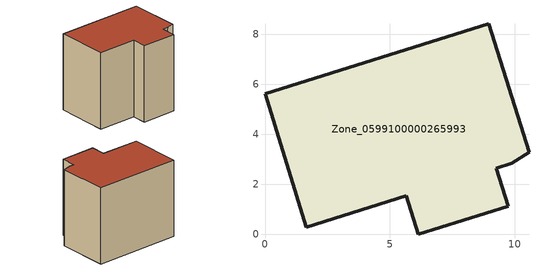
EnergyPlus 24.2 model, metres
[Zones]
Zone_0599100000265993
 floor ground (C_G): 9.27,2.65 9.75,1.12 6.14,0 5.67,1.53 1.66,0.28 0,5.62 8.97,8.42 10.58,3.28 9.88,2.84 z0
 wall outside (C_F): 8.97,8.42 0,5.62 1.66,0.28 5.67,1.53 6.14,0 9.75,1.12 9.27,2.65 9.88,2.84 10.58,3.28 8.97,8.42 z0:8.21
 roof outside (C_R): 9.88,2.84 10.58,3.28 8.97,8.42 0,5.62 1.66,0.28 5.67,1.53 6.14,0 9.75,1.12 9.27,2.65 z8.21
[BUILDING]
Pand.0599100000265993: North Axis=0; Terrain=City; Loads Convergence Tolerance Value=0.04; Temperature Convergence Tolerance Value=0.4; Solar Distribution=FullExterior; Maximum Number of Warmup Days=25; Minimum Number of Warmup Days=1
[Site:Location]
Rotterdam.The.Hague.AP_ZH_NLD Design_Conditions: Latitude=51.96; Longitude=4.45; Time Zone=1; Elevation=-4.5
[SITE:GROUNDTEMPERATURE:BUILDINGSURFACE]
18, 18, 18, 18, 18, 18, 18, 18, 18, 18, 18, 18
[MATERIAL] Thermal Absorptance=0.9; Solar Absorptance=0.7; Visible Absorptance=0.7
Name | Roughness | Thickness | Conductivity | Density | Specific Heat
G.TC.1975-1991 | MediumSmooth | 0.15 | 0.288461 | 540 | 1210
F.TC.1975-1991 | Rough | 0.3 | 0.230769 | 1920 | 840
R.TC.1975-1991 | MediumRough | 0.2 | 0.153846 | 1500 | 1000
[CONSTRUCTION]
C_G: G.TC.1975-1991
C_F: F.TC.1975-1991
C_R: R.TC.1975-1991
[ZONE]
Zone_0599100000265993: Type=1; Multiplier=1; Ceiling Height=Autocalculate; Volume=Autocalculate; Floor Area=autocalculate; Part of Total Floor Area=Yes
[ZONEINFILTRATION:DESIGNFLOWRATE]
Infil_Zone_0599100000265993: Zone or ZoneList or Space or SpaceList=Zone_0599100000265993; Schedule=AlwaysOn; Design Flow Rate Calculation Method=Flow/Area; Flow Rate per Floor Area=0.003; Constant Term Coefficient=1; Temperature Term Coefficient=0; Velocity Term Coefficient=0; Velocity Squared Term Coefficient=0
[HVACTEMPLATE:ZONE:IDEALLOADSAIRSYSTEM]
Zone_0599100000265993: Maximum Heating Supply Air Temperature=50; Minimum Cooling Supply Air Temperature=13; Maximum Heating Supply Air Humidity Ratio=0.0156; Minimum Cooling Supply Air Humidity Ratio=0.0077; Heating Limit=NoLimit; Cooling Limit=NoLimit; Dehumidification Control Type=ConstantSensibleHeatRatio; Cooling Sensible Heat Ratio=0.7; Dehumidification Setpoint=60; Humidification Control Type=None; Humidification Setpoint=30; Outdoor Air Method=None; Outdoor Air Flow Rate per Person=0.00944; Outdoor Air Flow Rate per Zone Floor Area=0; Outdoor Air Flow Rate per Zone=0; Demand Controlled Ventilation Type=None; Outdoor Air Economizer Type=NoEconomizer; Heat Recovery Type=None; Sensible Heat Recovery Effectiveness=0.7; Latent Heat Recovery Effectiveness=0.65
[ZONECONTROL:THERMOSTAT]
ThermostatControl_Zone_0599100000265993: Zone or ZoneList=Zone_0599100000265993; Control Type Schedule=DualSetpointControlType; Control 1=Thermostat_Zone_0599100000265993; Temperature Difference Between Cutout And Setpoint=0
[THERMOSTATSETPOINT:DUALSETPOINT]
Thermostat_Zone_0599100000265993: Heating Setpoint Temperature Schedule=HeatingSetpoint_Zone_0599100000265993; Cooling Setpoint Temperature Schedule=CoolingSetpoint_Zone_0599100000265993
[SCHEDULE:COMPACT]
HeatingSetpoint_Zone_0599100000265993: Through: 12/31, For: AllDays, Until: 24:00, 21
CoolingSetpoint_Zone_0599100000265993: Through: 12/31, For: AllDays, Until: 24:00, 24
DualSetpointControlType: Through: 12/31, For: AllDays, Until: 24:00, 4
AlwaysOn: Through: 12/31, For: AllDays, Until: 24:00, 1
